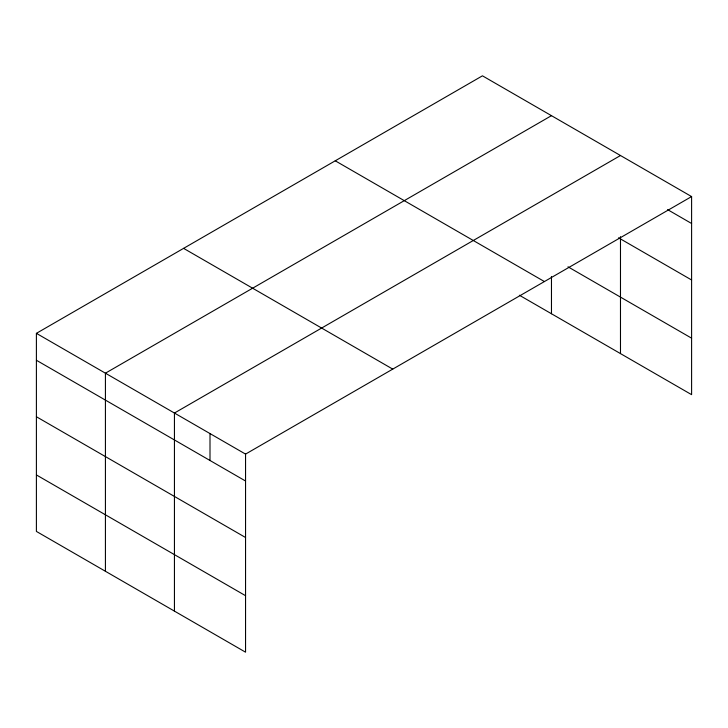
<?xml version="1.0" encoding="UTF-8"?>
<svg xmlns="http://www.w3.org/2000/svg" width="728" height="728" viewBox="0 0 728 728"><rect width="100%" height="100%" fill="white"/><g stroke="black" fill="none" stroke-linecap="round" stroke-linejoin="round"><path stroke-width="1.09" d="M36.4 333.342L245.554 454.099L245.554 652.179L36.4 531.422L36.4 333.342L482.446 75.821L691.6 196.578L691.6 394.658L519.383 295.231M551.469 115.67L105.424 373.191L105.424 571.271M620.484 155.519L174.438 413.04L174.438 611.12M245.554 454.099L691.6 196.578M667.576 209.619L691.6 223.496M618.545 237.801L691.6 279.98M567.995 266.812L691.6 338.174M335.253 160.806L544.408 281.554M183.593 248.357L392.747 369.114M36.4 360.26L245.554 481.017M36.4 416.744L245.554 537.501M36.4 474.938L245.554 595.695M620.484 236.664L620.484 353.599M551.469 276.467L551.469 313.75M210.001 433.57L210.001 460.487"/></g></svg>
